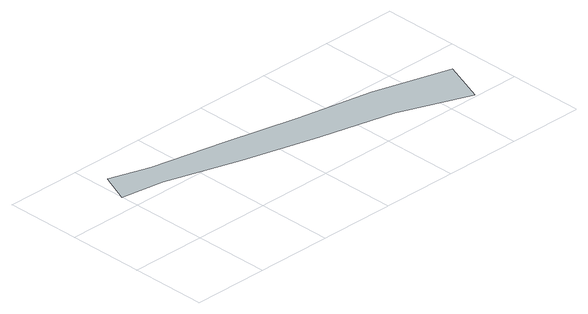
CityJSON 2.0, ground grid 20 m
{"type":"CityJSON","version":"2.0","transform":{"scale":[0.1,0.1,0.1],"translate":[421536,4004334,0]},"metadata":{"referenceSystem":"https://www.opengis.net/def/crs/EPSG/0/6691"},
"CityObjects":{
"object1":{"type":"GenericCityObject","attributes":{"description":"220-Ⅰ-012","validFromType":"1","prefecture":"08","disasterType":"2","areaType":"2","zoneNumber":"220-Ⅰ-012","zoneName":"八幡沢"},"geometry":[{"type":"MultiSurface","lod":"1","boundaries":[[[0,1,2,3,4,5,6,7,8,9,10,11,12]]]}]}
},
"vertices":[
[899,55,0],[881,6,0],[698,77,0],[503,121,0],[305,173,0],[114,232,0],[0,249,0],[33,329,0],[138,296,0],[336,256,0],[528,215,0],[726,179,0],[925,123,0]
]}
